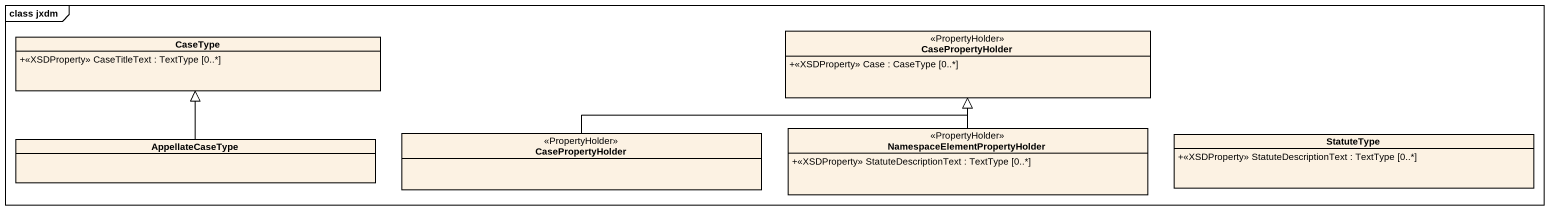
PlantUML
@startuml
mainframe class jxdm
hide circle
hide empty members
skinparam classAttributeIconSize 0
class CaseType {
  +<<XSDProperty>> CaseTitleText : TextType [0..*]
}
class CasePropertyHolder <<PropertyHolder>> {
  +<<XSDProperty>> Case : CaseType [0..*]
}
class AppellateCaseType
class "CasePropertyHolder" as CasePropertyHolder_2 <<PropertyHolder>>
class "NamespaceElementPropertyHolder" as NamespaceElementPropertyHold <<PropertyHolder>> {
  +<<XSDProperty>> StatuteDescriptionText : TextType [0..*]
}
class StatuteType {
  +<<XSDProperty>> StatuteDescriptionText : TextType [0..*]
}
AppellateCaseType -up-|> CaseType
CasePropertyHolder_2 -right-|> CasePropertyHolder
NamespaceElementPropertyHold -up-|> CasePropertyHolder
@enduml
